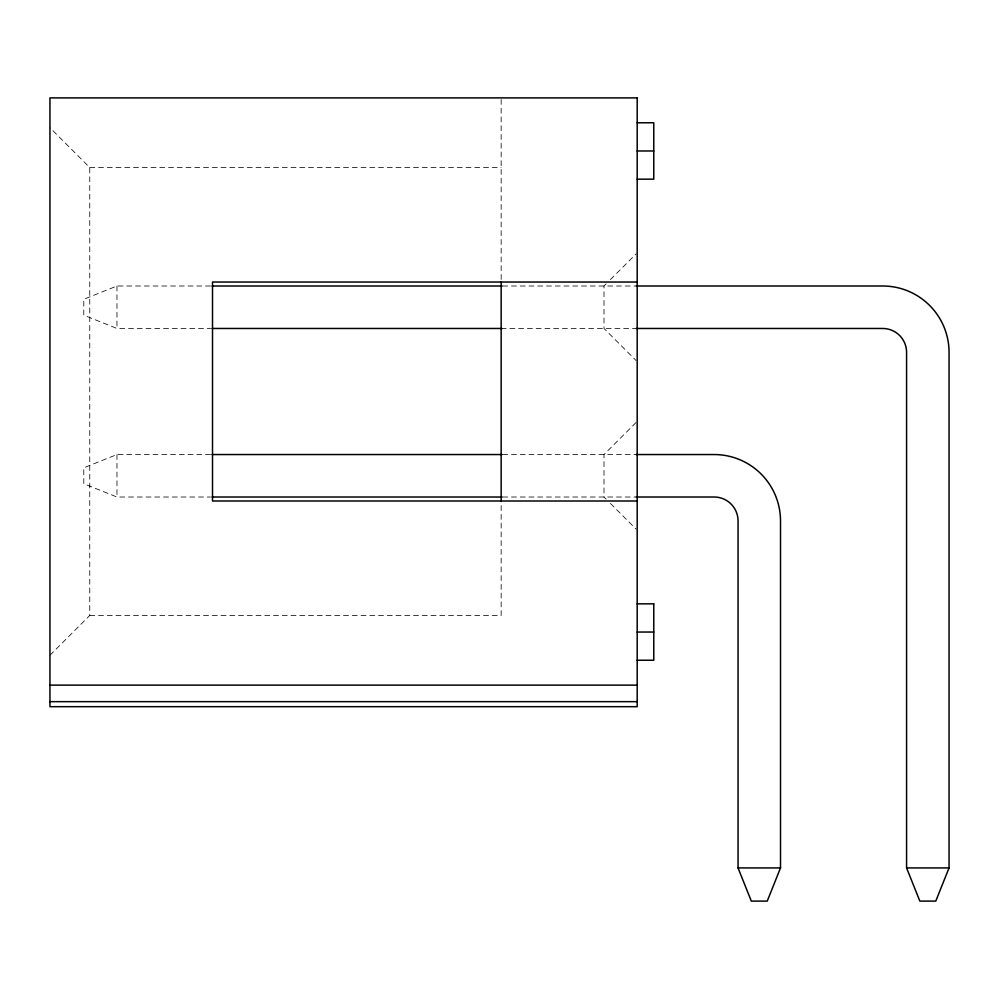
<?xml version="1.0" encoding="UTF-8"?>
<svg xmlns="http://www.w3.org/2000/svg" width="999" height="999" viewBox="0 0 999 999"><rect width="100%" height="100%" fill="white"/><g stroke="black" fill="none" stroke-linecap="round" stroke-linejoin="round"><path stroke-width="0.75" stroke-dasharray="5 3.75" d="M49.95 655.269L89.76 615.459L89.76 167.557L49.95 127.747M606.143 283.866L604.008 286.001L604.008 328.471L636.113 360.577M610.426 279.583L636.113 253.896M636.113 422.44L604.008 454.545L604.008 497.015L606.143 499.15M210.539 286.001L116.97 286.001L83.791 299.275L83.791 315.197L116.97 328.471L210.539 328.471M210.527 454.545L116.97 454.545L83.791 467.819L83.791 483.741L116.97 497.015L210.527 497.015M89.76 167.557L501.161 167.557M502.722 286.001L636.288 286.001M501.161 328.471L636.288 328.471M502.722 454.545L636.188 454.545M502.722 497.015L636.188 497.015M89.76 615.459L501.161 615.459L501.161 500.998M610.426 503.434L636.113 529.12M501.161 99.438L501.161 280.482M116.97 286.001L116.97 328.471M116.97 454.545L116.97 497.015"/><path stroke-width="1.5" d="M636.188 454.545L714.16 454.545A66.359 66.359 0 0 1 780.506 520.904L780.506 867.931L767.244 901.11L751.31 901.11L738.049 867.931L738.049 520.904A23.889 23.889 0 0 0 714.16 497.015L636.188 497.015M636.288 286.001L882.691 286.001A66.359 66.359 0 0 1 949.05 352.36L949.05 867.931L935.776 901.11L919.854 901.11L906.58 867.931L906.58 352.36A23.889 23.889 0 0 0 882.691 328.471L636.288 328.471M637.187 122.777L653.771 122.777L653.771 179.158L637.187 179.171M637.187 150.974L653.771 150.974M637.187 282.03L212.512 282.03L212.512 500.998L637.187 500.998M212.1 286.001L502.172 286.001M212.1 328.471L502.172 328.471M212.075 454.545L502.097 454.545M212.075 497.015L502.097 497.015M637.187 603.846L653.771 603.846M637.187 632.042L653.771 632.042M637.187 660.239L653.771 660.239L653.771 603.858M49.95 685.127L637.187 685.127M49.95 701.648L637.187 701.648M738.049 867.931L780.506 867.931M906.58 867.931L949.05 867.931M501.161 282.03L501.161 500.998M637.187 97.89L49.95 97.89L49.95 706.68L637.187 706.693L637.187 97.89"/></g></svg>
